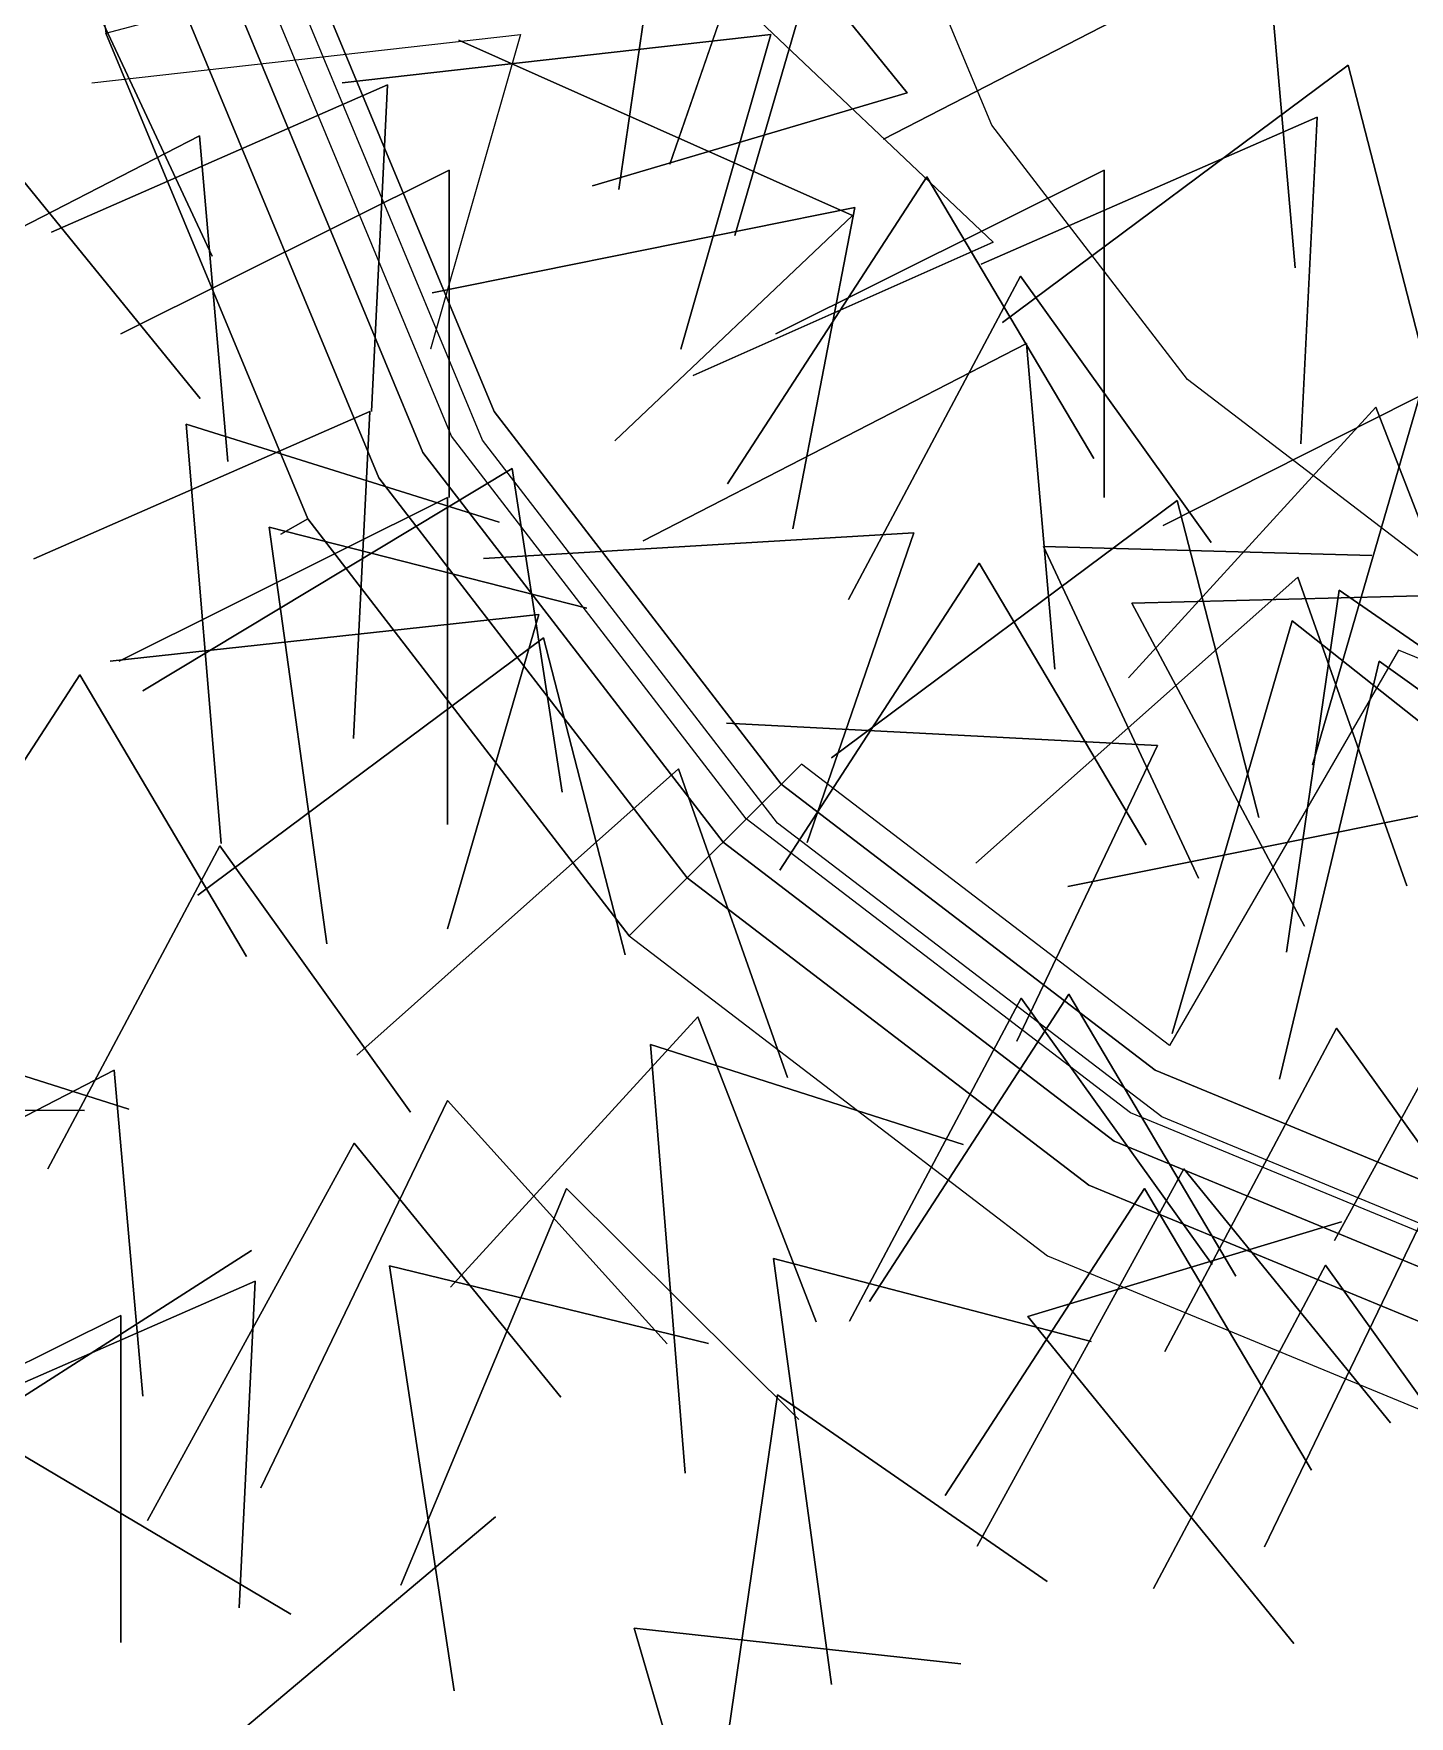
# Model space of a CAD drawing. Extents: x -188 to -80, y -94 to -51.
# Drawn here: x -184.733 to -181.369, y -77.473 to -73.359 of the extents above; entities that cross this region are included whole.
import ezdxf

# ---------------------------------------------------------------- set-up
doc = ezdxf.new("R2010")
doc.units = 0
doc.header["$LTSCALE"] = 96
doc.header["$MEASUREMENT"] = 0
for name, color, linetype, lineweight in [('A-FURN-MAIN-0', 96, 'Continuous', 5), ('A-FURN-MAIN-1', 94, 'Continuous', 5), ('A-FURN-MAIN-\xa0\xa0\xa0\xa0\xa0\xa0-0', 141, 'Continuous', 5)]:
    doc.layers.add(name, color=color, linetype=linetype, lineweight=lineweight)

msp = doc.modelspace()

# ---------------------------------------------------------------- linework, layer by layer
at = {"layer": 'A-FURN-MAIN-0', "invisible_edges": 8}
for points in [[(-180.6999, -72.9187, 13.85), (-181.5025, -72.8963, 13.85), (-181.1237, -73.7072, 13.05)], [(-181.1237, -73.7072, 13.05), (-181.5025, -72.8963, 13.85), (-180.6999, -72.9187, 13.85)], [(-180.6999, -72.9187, 13.85), (-181.5025, -72.8963, 13.85), (-181.1237, -73.7072, 13.05)], [(-181.1237, -73.7072, 13.05), (-181.5025, -72.8963, 13.85), (-180.6999, -72.9187, 13.85)], [(-183.1773, -73.6781, 6.8), (-182.9163, -72.9215, 6.8), (-183.9692, -72.9838, 6.2208)], [(-183.9692, -72.9838, 6.2208), (-182.9163, -72.9215, 6.8), (-183.1773, -73.6781, 6.8)], [(-183.1773, -73.6781, 6.8), (-182.9163, -72.9215, 6.8), (-183.9692, -72.9838, 6.2208)], [(-183.9692, -72.9838, 6.2208), (-182.9163, -72.9215, 6.8), (-183.1773, -73.6781, 6.8)], [(-183.8729, -73.1146, 7.3206), (-184.6755, -73.0922, 7.3206), (-184.2967, -73.9031, 6.5206)], [(-184.2967, -73.9031, 6.5206), (-184.6755, -73.0922, 7.3206), (-183.8729, -73.1146, 7.3206)], [(-183.8729, -73.1146, 7.3206), (-184.6755, -73.0922, 7.3206), (-184.2967, -73.9031, 6.5206)], [(-184.2967, -73.9031, 6.5206), (-184.6755, -73.0922, 7.3206), (-183.8729, -73.1146, 7.3206)], [(-181.6485, -73.9312, 13.7792), (-181.7179, -73.1342, 13.7792), (-182.6549, -73.6168, 13.2)], [(-182.6549, -73.6168, 13.2), (-181.7179, -73.1342, 13.7792), (-181.6485, -73.9312, 13.7792)], [(-181.6485, -73.9312, 13.7792), (-181.7179, -73.1342, 13.7792), (-182.6549, -73.6168, 13.2)], [(-182.6549, -73.6168, 13.2), (-181.7179, -73.1342, 13.7792), (-181.6485, -73.9312, 13.7792)], [(-184.5903, -73.4793, 12.1923), (-183.5423, -73.3607, 12.7715), (-183.7621, -74.1301, 12.7715)], [(-184.5903, -73.4793, 12.1923), (-183.5423, -73.3607, 12.7715), (-183.7621, -74.1301, 12.7715)], [(-183.1505, -74.1301, 11.7853), (-182.9307, -73.3607, 11.7853), (-183.9788, -73.4793, 11.2061)], [(-183.9788, -73.4793, 11.2061), (-182.9307, -73.3607, 11.7853), (-183.1505, -74.1301, 11.7853)], [(-183.1505, -74.1301, 11.7853), (-182.9307, -73.3607, 11.7853), (-183.9788, -73.4793, 11.2061)], [(-183.9788, -73.4793, 11.2061), (-182.9307, -73.3607, 11.7853), (-183.1505, -74.1301, 11.7853)], [(-181.3194, -74.2108, 13.7792), (-181.5189, -73.4359, 13.7792), (-182.364, -74.0648, 13.2)], [(-182.364, -74.0648, 13.2), (-181.5189, -73.4359, 13.7792), (-181.3194, -74.2108, 13.7792)], [(-181.3194, -74.2108, 13.7792), (-181.5189, -73.4359, 13.7792), (-182.364, -74.0648, 13.2)], [(-182.364, -74.0648, 13.2), (-181.5189, -73.4359, 13.7792), (-181.3194, -74.2108, 13.7792)], [(-183.9071, -74.2832, 9.2), (-183.8676, -73.4842, 9.2), (-184.6893, -73.8443, 8.4)], [(-184.6893, -73.8443, 8.4), (-183.8676, -73.4842, 9.2), (-183.9071, -74.2832, 9.2)], [(-183.9071, -74.2832, 9.2), (-183.8676, -73.4842, 9.2), (-184.6893, -73.8443, 8.4)], [(-184.6893, -73.8443, 8.4), (-183.8676, -73.4842, 9.2), (-183.9071, -74.2832, 9.2)], [(-181.6341, -74.3618, 14.8559), (-181.5945, -73.5628, 14.8559), (-182.4163, -73.9229, 14.0559)], [(-182.4163, -73.9229, 14.0559), (-181.5945, -73.5628, 14.8559), (-181.6341, -74.3618, 14.8559)], [(-181.6341, -74.3618, 14.8559), (-181.5945, -73.5628, 14.8559), (-182.4163, -73.9229, 14.0559)], [(-182.4163, -73.9229, 14.0559), (-181.5945, -73.5628, 14.8559), (-181.6341, -74.3618, 14.8559)], [(-184.2577, -74.4054, 6.4416), (-184.3271, -73.6084, 6.4416), (-185.2642, -74.091, 5.8625)], [(-185.2642, -74.091, 5.8625), (-184.3271, -73.6084, 6.4416), (-184.2577, -74.4054, 6.4416)], [(-184.2577, -74.4054, 6.4416), (-184.3271, -73.6084, 6.4416), (-185.2642, -74.091, 5.8625)], [(-185.2642, -74.091, 5.8625), (-184.3271, -73.6084, 6.4416), (-184.2577, -74.4054, 6.4416)], [(-182.1408, -74.398, 9.6), (-182.5488, -73.709, 9.6), (-183.0363, -74.46, 8.8)], [(-183.0363, -74.46, 8.8), (-182.5488, -73.709, 9.6), (-182.1408, -74.398, 9.6)], [(-182.1408, -74.398, 9.6), (-182.5488, -73.709, 9.6), (-183.0363, -74.46, 8.8)], [(-183.0363, -74.46, 8.8), (-182.5488, -73.709, 9.6), (-182.1408, -74.398, 9.6)], [(-182.2359, -74.9132, 6.8), (-182.3053, -74.1162, 6.8), (-183.2424, -74.5987, 6.2208)], [(-183.2424, -74.5987, 6.2208), (-182.3053, -74.1162, 6.8), (-182.2359, -74.9132, 6.8)], [(-182.2359, -74.9132, 6.8), (-182.3053, -74.1162, 6.8), (-183.2424, -74.5987, 6.2208)], [(-183.2424, -74.5987, 6.2208), (-182.3053, -74.1162, 6.8), (-182.2359, -74.9132, 6.8)], [(-180.6844, -74.6353, 12.9383), (-181.3125, -74.137, 12.9383), (-181.606, -75.1465, 12.3591)], [(-181.606, -75.1465, 12.3591), (-181.3125, -74.137, 12.9383), (-180.6844, -74.6353, 12.9383)], [(-180.6844, -74.6353, 12.9383), (-181.3125, -74.137, 12.9383), (-181.606, -75.1465, 12.3591)], [(-181.606, -75.1465, 12.3591), (-181.3125, -74.137, 12.9383), (-180.6844, -74.6353, 12.9383)], [(-183.9505, -75.0821, 10.8), (-183.911, -74.283, 10.8), (-184.7327, -74.6431, 10)], [(-184.7327, -74.6431, 10), (-183.911, -74.283, 10.8), (-183.9505, -75.0821, 10.8)], [(-183.9505, -75.0821, 10.8), (-183.911, -74.283, 10.8), (-184.7327, -74.6431, 10)], [(-184.7327, -74.6431, 10), (-183.911, -74.283, 10.8), (-183.9505, -75.0821, 10.8)], [(-181.1621, -75.0187, 14.4647), (-181.4513, -74.2724, 14.4647), (-182.0557, -74.9337, 13.6647)], [(-182.0557, -74.9337, 13.6647), (-181.4513, -74.2724, 14.4647), (-181.1621, -75.0187, 14.4647)], [(-181.1621, -75.0187, 14.4647), (-181.4513, -74.2724, 14.4647), (-182.0557, -74.9337, 13.6647)], [(-182.0557, -74.9337, 13.6647), (-181.4513, -74.2724, 14.4647), (-181.1621, -75.0187, 14.4647)], [(-183.595, -74.5531, 9.5584), (-184.3598, -74.3139, 9.5584), (-184.2743, -75.3392, 9.2)], [(-184.2743, -75.3392, 9.2), (-184.3598, -74.3139, 9.5584), (-183.595, -74.5531, 9.5584)], [(-183.595, -74.5531, 9.5584), (-184.3598, -74.3139, 9.5584), (-184.2743, -75.3392, 9.2)], [(-184.2743, -75.3392, 9.2), (-184.3598, -74.3139, 9.5584), (-183.595, -74.5531, 9.5584)], [(-181.7375, -75.2753, 6.8), (-181.937, -74.5004, 6.8), (-182.7821, -75.1294, 6.2208)], [(-182.7821, -75.1294, 6.2208), (-181.937, -74.5004, 6.8), (-181.7375, -75.2753, 6.8)], [(-181.7375, -75.2753, 6.8), (-181.937, -74.5004, 6.8), (-182.7821, -75.1294, 6.2208)], [(-182.7821, -75.1294, 6.2208), (-181.937, -74.5004, 6.8), (-181.7375, -75.2753, 6.8)], [(-182.8414, -75.3363, 12.3645), (-182.5804, -74.5798, 12.3645), (-183.6333, -74.642, 11.7853)], [(-183.6333, -74.642, 11.7853), (-182.5804, -74.5798, 12.3645), (-182.8414, -75.3363, 12.3645)], [(-182.8414, -75.3363, 12.3645), (-182.5804, -74.5798, 12.3645), (-183.6333, -74.642, 11.7853)], [(-183.6333, -74.642, 11.7853), (-182.5804, -74.5798, 12.3645), (-182.8414, -75.3363, 12.3645)], [(-181.4608, -74.6353, 9.2), (-182.2634, -74.6129, 9.2), (-181.8846, -75.4238, 8.4)], [(-181.8846, -75.4238, 8.4), (-182.2634, -74.6129, 9.2), (-181.4608, -74.6353, 9.2)], [(-181.4608, -74.6353, 9.2), (-182.2634, -74.6129, 9.2), (-181.8846, -75.4238, 8.4)], [(-181.8846, -75.4238, 8.4), (-182.2634, -74.6129, 9.2), (-181.4608, -74.6353, 9.2)], [(-182.013, -75.3424, 8.753), (-182.421, -74.6534, 8.753), (-182.9086, -75.4044, 7.953)], [(-182.9086, -75.4044, 7.953), (-182.421, -74.6534, 8.753), (-182.013, -75.3424, 8.753)], [(-182.013, -75.3424, 8.753), (-182.421, -74.6534, 8.753), (-182.9086, -75.4044, 7.953)], [(-182.9086, -75.4044, 7.953), (-182.421, -74.6534, 8.753), (-182.013, -75.3424, 8.753)], [(-181.0276, -75.2927, 11.2), (-181.6557, -74.7943, 11.2), (-181.9492, -75.8038, 10.6208)], [(-181.9492, -75.8038, 10.6208), (-181.6557, -74.7943, 11.2), (-181.0276, -75.2927, 11.2)], [(-181.0276, -75.2927, 11.2), (-181.6557, -74.7943, 11.2), (-181.9492, -75.8038, 10.6208)], [(-181.9492, -75.8038, 10.6208), (-181.6557, -74.7943, 11.2), (-181.0276, -75.2927, 11.2)], [(-183.2867, -75.6115, 7.2), (-183.4863, -74.8366, 7.2), (-184.3313, -75.4655, 6.6208)], [(-184.3313, -75.4655, 6.6208), (-183.4863, -74.8366, 7.2), (-183.2867, -75.6115, 7.2)], [(-183.2867, -75.6115, 7.2), (-183.4863, -74.8366, 7.2), (-184.3313, -75.4655, 6.6208)], [(-184.3313, -75.4655, 6.6208), (-183.4863, -74.8366, 7.2), (-183.2867, -75.6115, 7.2)], [(-184.2121, -75.6156, 6.8), (-184.6201, -74.9265, 6.8), (-185.1076, -75.6776, 6)], [(-185.1076, -75.6776, 6), (-184.6201, -74.9265, 6.8), (-184.2121, -75.6156, 6.8)], [(-184.2121, -75.6156, 6.8), (-184.6201, -74.9265, 6.8), (-185.1076, -75.6776, 6)], [(-185.1076, -75.6776, 6), (-184.6201, -74.9265, 6.8), (-184.2121, -75.6156, 6.8)], [(-182.3286, -75.8224, 11.6409), (-181.9853, -75.0992, 11.6409), (-183.0387, -75.0452, 11.0617)], [(-183.0387, -75.0452, 11.0617), (-181.9853, -75.0992, 11.6409), (-182.3286, -75.8224, 11.6409)], [(-182.3286, -75.8224, 11.6409), (-181.9853, -75.0992, 11.6409), (-183.0387, -75.0452, 11.0617)], [(-183.0387, -75.0452, 11.0617), (-181.9853, -75.0992, 11.6409), (-182.3286, -75.8224, 11.6409)], [(-181.7936, -76.3969, 11.5059), (-182.2016, -75.7078, 11.5059), (-182.6891, -76.4588, 10.7059)], [(-182.6891, -76.4588, 10.7059), (-182.2016, -75.7078, 11.5059), (-181.7936, -76.3969, 11.5059)], [(-181.7936, -76.3969, 11.5059), (-182.2016, -75.7078, 11.5059), (-182.6891, -76.4588, 10.7059)], [(-182.6891, -76.4588, 10.7059), (-182.2016, -75.7078, 11.5059), (-181.7936, -76.3969, 11.5059)], [(-184.5001, -75.989, 9.3792), (-185.2648, -75.745, 9.3792), (-185.1799, -76.7926, 8.8)], [(-185.1799, -76.7926, 8.8), (-185.2648, -75.745, 9.3792), (-184.5001, -75.989, 9.3792)], [(-184.5001, -75.989, 9.3792), (-185.2648, -75.745, 9.3792), (-185.1799, -76.7926, 8.8)], [(-185.1799, -76.7926, 8.8), (-185.2648, -75.745, 9.3792), (-184.5001, -75.989, 9.3792)], [(-182.8196, -76.509, 10.2971), (-183.1088, -75.7627, 10.2971), (-183.7132, -76.424, 9.4971)], [(-183.7132, -76.424, 9.4971), (-183.1088, -75.7627, 10.2971), (-182.8196, -76.509, 10.2971)], [(-182.8196, -76.509, 10.2971), (-183.1088, -75.7627, 10.2971), (-183.7132, -76.424, 9.4971)], [(-183.7132, -76.424, 9.4971), (-183.1088, -75.7627, 10.2971), (-182.8196, -76.509, 10.2971)], [(-182.4599, -76.0748, 7.8351), (-183.2246, -75.8308, 7.8351), (-183.1397, -76.8784, 7.2559)], [(-183.1397, -76.8784, 7.2559), (-183.2246, -75.8308, 7.8351), (-182.4599, -76.0748, 7.8351)], [(-182.4599, -76.0748, 7.8351), (-183.2246, -75.8308, 7.8351), (-183.1397, -76.8784, 7.2559)], [(-183.1397, -76.8784, 7.2559), (-183.2246, -75.8308, 7.8351), (-182.4599, -76.0748, 7.8351)], [(-184.4661, -76.6906, 4.9883), (-184.5356, -75.8936, 4.9883), (-185.4726, -76.3761, 4.4092)], [(-185.4726, -76.3761, 4.4092), (-184.5356, -75.8936, 4.9883), (-184.4661, -76.6906, 4.9883)], [(-184.4661, -76.6906, 4.9883), (-184.5356, -75.8936, 4.9883), (-185.4726, -76.3761, 4.4092)], [(-185.4726, -76.3761, 4.4092), (-184.5356, -75.8936, 4.9883), (-184.4661, -76.6906, 4.9883)], [(-183.184, -76.5622, 10.9792), (-183.7209, -75.9674, 10.9792), (-184.1777, -76.9147, 10.4)], [(-184.1777, -76.9147, 10.4), (-183.7209, -75.9674, 10.9792), (-183.184, -76.5622, 10.9792)], [(-183.184, -76.5622, 10.9792), (-183.7209, -75.9674, 10.9792), (-184.1777, -76.9147, 10.4)], [(-184.1777, -76.9147, 10.4), (-183.7209, -75.9674, 10.9792), (-183.184, -76.5622, 10.9792)], [(-180.7299, -76.7065, 11.7294), (-181.2668, -76.1117, 11.7294), (-181.7236, -77.059, 11.1503)], [(-181.7236, -77.059, 11.1503), (-181.2668, -76.1117, 11.7294), (-180.7299, -76.7065, 11.7294)], [(-180.7299, -76.7065, 11.7294), (-181.2668, -76.1117, 11.7294), (-181.7236, -77.059, 11.1503)], [(-181.7236, -77.059, 11.1503), (-181.2668, -76.1117, 11.7294), (-180.7299, -76.7065, 11.7294)], [(-181.6084, -76.8716, 10.8), (-182.0164, -76.1826, 10.8), (-182.5039, -76.9336, 10)], [(-182.5039, -76.9336, 10), (-182.0164, -76.1826, 10.8), (-181.6084, -76.8716, 10.8)], [(-181.6084, -76.8716, 10.8), (-182.0164, -76.1826, 10.8), (-182.5039, -76.9336, 10)], [(-182.5039, -76.9336, 10), (-182.0164, -76.1826, 10.8), (-181.6084, -76.8716, 10.8)], [(-181.535, -76.2641, 9.5584), (-182.3022, -76.4959, 9.5584), (-181.6516, -77.2949, 9.2)], [(-181.6516, -77.2949, 9.2), (-182.3022, -76.4959, 9.5584), (-181.535, -76.2641, 9.5584)], [(-181.535, -76.2641, 9.5584), (-182.3022, -76.4959, 9.5584), (-181.6516, -77.2949, 9.2)], [(-181.6516, -77.2949, 9.2), (-182.3022, -76.4959, 9.5584), (-181.535, -76.2641, 9.5584)], [(-184.1998, -76.3339, 7.6), (-184.8754, -76.7661, 7.6), (-184.1039, -77.2232, 6.8)], [(-184.1039, -77.2232, 6.8), (-184.8754, -76.7661, 7.6), (-184.1998, -76.3339, 7.6)], [(-184.1998, -76.3339, 7.6), (-184.8754, -76.7661, 7.6), (-184.1039, -77.2232, 6.8)], [(-184.1039, -77.2232, 6.8), (-184.8754, -76.7661, 7.6), (-184.1998, -76.3339, 7.6)], [(-183.083, -76.5616, 6.5792), (-183.8629, -76.3716, 6.5792), (-183.7045, -77.4107, 6)], [(-183.7045, -77.4107, 6), (-183.8629, -76.3716, 6.5792), (-183.083, -76.5616, 6.5792)], [(-183.083, -76.5616, 6.5792), (-183.8629, -76.3716, 6.5792), (-183.7045, -77.4107, 6)], [(-183.7045, -77.4107, 6), (-183.8629, -76.3716, 6.5792), (-183.083, -76.5616, 6.5792)], [(-184.2306, -77.208, 6), (-184.191, -76.409, 6), (-185.0127, -76.7691, 5.2)], [(-185.0127, -76.7691, 5.2), (-184.191, -76.409, 6), (-184.2306, -77.208, 6)], [(-184.2306, -77.208, 6), (-184.191, -76.409, 6), (-185.0127, -76.7691, 5.2)], [(-185.0127, -76.7691, 5.2), (-184.191, -76.409, 6), (-184.2306, -77.208, 6)], [(-183.6033, -76.9852, 8.4941), (-184.2164, -77.5017, 8.4941), (-183.3914, -77.8543, 7.6941)], [(-183.3914, -77.8543, 7.6941), (-184.2164, -77.5017, 8.4941), (-183.6033, -76.9852, 8.4941)], [(-183.6033, -76.9852, 8.4941), (-184.2164, -77.5017, 8.4941), (-183.3914, -77.8543, 7.6941)], [(-183.3914, -77.8543, 7.6941), (-184.2164, -77.5017, 8.4941), (-183.6033, -76.9852, 8.4941)], [(-182.4662, -77.3446, 7.138), (-183.2644, -77.258, 7.138), (-182.9709, -78.2675, 6.5588)], [(-182.9709, -78.2675, 6.5588), (-183.2644, -77.258, 7.138), (-182.4662, -77.3446, 7.138)], [(-182.4662, -77.3446, 7.138), (-183.2644, -77.258, 7.138), (-182.9709, -78.2675, 6.5588)], [(-182.9709, -78.2675, 6.5588), (-183.2644, -77.258, 7.138), (-182.4662, -77.3446, 7.138)]]:
    msp.add_3dface(points, dxfattribs=at)
at = {"layer": 'A-FURN-MAIN-1'}
for points, invisible_edges in [([(-179.7063, -67.573, 5.6), (-182.9141, -75.2891, 5.6), (-183.635, -74.353, 5.6), (-184.0882, -73.2629, 5.6)], 9), ([(-179.7063, -67.573, 5.6), (-182.9141, -75.2891, 5.6), (-183.635, -74.353, 5.6), (-184.0882, -73.2629, 5.6)], 9), ([(-179.7063, -67.573, 5.6), (-180.8804, -76.459, 5.6), (-181.9746, -76.0074, 5.6), (-182.9141, -75.2891, 5.6)], 9), ([(-179.7063, -67.573, 5.6), (-180.8804, -76.459, 5.6), (-181.9746, -76.0074, 5.6), (-182.9141, -75.2891, 5.6)], 9), ([(-183.2597, -72.6858, 7.6), (-182.5971, -73.5036, 8.1792), (-183.3668, -73.7314, 8.1792)], 8), ([(-183.3668, -73.7314, 8.1792), (-182.5971, -73.5036, 8.1792), (-183.2597, -72.6858, 7.6)], 8), ([(-183.2597, -72.6858, 7.6), (-182.5971, -73.5036, 8.1792), (-183.3668, -73.7314, 8.1792)], 8), ([(-183.3668, -73.7314, 8.1792), (-182.5971, -73.5036, 8.1792), (-183.2597, -72.6858, 7.6)], 8), ([(-183.3017, -73.7403, 8.4), (-183.1728, -72.8552, 9.2), (-182.5137, -73.312, 9.2)], 8), ([(-182.5137, -73.312, 9.2), (-183.1728, -72.8552, 9.2), (-183.3017, -73.7403, 8.4)], 8), ([(-183.3017, -73.7403, 8.4), (-183.1728, -72.8552, 9.2), (-182.5137, -73.312, 9.2)], 8), ([(-182.5137, -73.312, 9.2), (-183.1728, -72.8552, 9.2), (-183.3017, -73.7403, 8.4)], 8), ([(-183.8433, -73.1982, 6.2208), (-182.7947, -73.0843, 6.8), (-183.0181, -73.8528, 6.8)], 8), ([(-183.0181, -73.8528, 6.8), (-182.7947, -73.0843, 6.8), (-183.8433, -73.1982, 6.2208)], 8), ([(-183.8433, -73.1982, 6.2208), (-182.7947, -73.0843, 6.8), (-183.0181, -73.8528, 6.8)], 8), ([(-183.0181, -73.8528, 6.8), (-182.7947, -73.0843, 6.8), (-183.8433, -73.1982, 6.2208)], 8), ([(-183.1512, -73.1441, 7.6), (-182.3869, -73.8684, 8.1792), (-183.12, -74.1946, 8.1792)], 8), ([(-183.12, -74.1946, 8.1792), (-182.3869, -73.8684, 8.1792), (-183.1512, -73.1441, 7.6)], 8), ([(-183.1512, -73.1441, 7.6), (-182.3869, -73.8684, 8.1792), (-183.12, -74.1946, 8.1792)], 8), ([(-183.12, -74.1946, 8.1792), (-182.3869, -73.8684, 8.1792), (-183.1512, -73.1441, 7.6)], 8), ([(-183.6935, -73.375, 10), (-182.7303, -73.8035, 10.5792), (-183.3121, -74.3549, 10.5792)], 8), ([(-183.3121, -74.3549, 10.5792), (-182.7303, -73.8035, 10.5792), (-183.6935, -73.375, 10)], 8), ([(-183.6935, -73.375, 10), (-182.7303, -73.8035, 10.5792), (-183.3121, -74.3549, 10.5792)], 8), ([(-183.3121, -74.3549, 10.5792), (-182.7303, -73.8035, 10.5792), (-183.6935, -73.375, 10)], 8), ([(-185.3359, -74.5525, 7.2), (-184.8309, -73.6298, 7.7792), (-184.3254, -74.2513, 7.7792)], 8), ([(-184.3254, -74.2513, 7.7792), (-184.8309, -73.6298, 7.7792), (-185.3359, -74.5525, 7.2)], 8), ([(-185.3359, -74.5525, 7.2), (-184.8309, -73.6298, 7.7792), (-184.3254, -74.2513, 7.7792)], 8), ([(-184.3254, -74.2513, 7.7792), (-184.8309, -73.6298, 7.7792), (-185.3359, -74.5525, 7.2)], 8), ([(-184.5199, -74.093, 8.4), (-183.717, -73.693, 9.2), (-183.717, -74.493, 9.2)], 8), ([(-183.717, -74.493, 9.2), (-183.717, -73.693, 9.2), (-184.5199, -74.093, 8.4)], 8), ([(-184.5199, -74.093, 8.4), (-183.717, -73.693, 9.2), (-183.717, -74.493, 9.2)], 8), ([(-183.717, -74.493, 9.2), (-183.717, -73.693, 9.2), (-184.5199, -74.093, 8.4)], 8), ([(-182.918, -74.093, 14), (-182.1151, -73.693, 14.8), (-182.1151, -74.493, 14.8)], 8), ([(-182.1151, -74.493, 14.8), (-182.1151, -73.693, 14.8), (-182.918, -74.093, 14)], 8), ([(-182.918, -74.093, 14), (-182.1151, -73.693, 14.8), (-182.1151, -74.493, 14.8)], 8), ([(-182.1151, -74.493, 14.8), (-182.1151, -73.693, 14.8), (-182.918, -74.093, 14)], 8), ([(-183.7585, -73.9928, 11.3179), (-182.7247, -73.7839, 11.8971), (-182.8767, -74.5695, 11.8971)], 8), ([(-182.8767, -74.5695, 11.8971), (-182.7247, -73.7839, 11.8971), (-183.7585, -73.9928, 11.3179)], 8), ([(-183.7585, -73.9928, 11.3179), (-182.7247, -73.7839, 11.8971), (-182.8767, -74.5695, 11.8971)], 8), ([(-182.8767, -74.5695, 11.8971), (-182.7247, -73.7839, 11.8971), (-183.7585, -73.9928, 11.3179)], 8), ([(-182.7405, -74.7426, 8.8), (-182.3203, -73.9522, 9.6), (-181.8538, -74.6034, 9.6)], 8), ([(-181.8538, -74.6034, 9.6), (-182.3203, -73.9522, 9.6), (-182.7405, -74.7426, 8.8)], 8), ([(-182.7405, -74.7426, 8.8), (-182.3203, -73.9522, 9.6), (-181.8538, -74.6034, 9.6)], 8), ([(-181.8538, -74.6034, 9.6), (-182.3203, -73.9522, 9.6), (-182.7405, -74.7426, 8.8)], 8), ([(-181.9708, -74.5616, 11.3533), (-181.03, -74.0864, 11.9324), (-180.9669, -74.8839, 11.9324)], 8), ([(-180.9669, -74.8839, 11.9324), (-181.03, -74.0864, 11.9324), (-181.9708, -74.5616, 11.3533)], 8), ([(-181.9708, -74.5616, 11.3533), (-181.03, -74.0864, 11.9324), (-180.9669, -74.8839, 11.9324)], 8), ([(-180.9669, -74.8839, 11.9324), (-181.03, -74.0864, 11.9324), (-181.9708, -74.5616, 11.3533)], 8), ([(-184.4657, -74.9656, 11.9326), (-183.5627, -74.4225, 12.5118), (-183.4406, -75.2132, 12.5118)], 8), ([(-183.4406, -75.2132, 12.5118), (-183.5627, -74.4225, 12.5118), (-184.4657, -74.9656, 11.9326)], 8), ([(-184.4657, -74.9656, 11.9326), (-183.5627, -74.4225, 12.5118), (-183.4406, -75.2132, 12.5118)], 8), ([(-183.4406, -75.2132, 12.5118), (-183.5627, -74.4225, 12.5118), (-184.4657, -74.9656, 11.9326)], 8), ([(-184.5238, -74.893, 10), (-183.7209, -74.493, 10.8), (-183.7209, -75.293, 10.8)], 8), ([(-183.7209, -75.293, 10.8), (-183.7209, -74.493, 10.8), (-184.5238, -74.893, 10)], 8), ([(-184.5238, -74.893, 10), (-183.7209, -74.493, 10.8), (-183.7209, -75.293, 10.8)], 8), ([(-183.7209, -75.293, 10.8), (-183.7209, -74.493, 10.8), (-184.5238, -74.893, 10)], 8), ([(-184.0163, -75.5846, 9.2), (-184.1568, -74.5653, 9.5584), (-183.3802, -74.7633, 9.5584)], 8), ([(-183.3802, -74.7633, 9.5584), (-184.1568, -74.5653, 9.5584), (-184.0163, -75.5846, 9.2)], 8), ([(-184.0163, -75.5846, 9.2), (-184.1568, -74.5653, 9.5584), (-183.3802, -74.7633, 9.5584)], 8), ([(-183.3802, -74.7633, 9.5584), (-184.1568, -74.5653, 9.5584), (-184.0163, -75.5846, 9.2)], 8), ([(-182.4289, -75.3874, 6.2208), (-181.6418, -74.6877, 6.8), (-181.3755, -75.4424, 6.8)], 8), ([(-181.3755, -75.4424, 6.8), (-181.6418, -74.6877, 6.8), (-182.4289, -75.3874, 6.2208)], 8), ([(-182.4289, -75.3874, 6.2208), (-181.6418, -74.6877, 6.8), (-181.3755, -75.4424, 6.8)], 8), ([(-181.3755, -75.4424, 6.8), (-181.6418, -74.6877, 6.8), (-182.4289, -75.3874, 6.2208)], 8), ([(-181.6254, -75.5413, 8.4), (-182.0473, -74.7518, 9.2), (-181.2447, -74.7313, 9.2)], 8), ([(-181.2447, -74.7313, 9.2), (-182.0473, -74.7518, 9.2), (-181.6254, -75.5413, 8.4)], 8), ([(-181.6254, -75.5413, 8.4), (-182.0473, -74.7518, 9.2), (-181.2447, -74.7313, 9.2)], 8), ([(-181.2447, -74.7313, 9.2), (-182.0473, -74.7518, 9.2), (-181.6254, -75.5413, 8.4)], 8), ([(-181.6694, -75.605, 8.8), (-181.5404, -74.7199, 9.6), (-180.8813, -75.1767, 9.6)], 8), ([(-180.8813, -75.1767, 9.6), (-181.5404, -74.7199, 9.6), (-181.6694, -75.605, 8.8)], 8), ([(-181.6694, -75.605, 8.8), (-181.5404, -74.7199, 9.6), (-180.8813, -75.1767, 9.6)], 8), ([(-180.8813, -75.1767, 9.6), (-181.5404, -74.7199, 9.6), (-181.6694, -75.605, 8.8)], 8), ([(-184.5461, -74.893, 12.4), (-183.4975, -74.7791, 12.9792), (-183.7209, -75.5476, 12.9792)], 8), ([(-183.7209, -75.5476, 12.9792), (-183.4975, -74.7791, 12.9792), (-184.5461, -74.893, 12.4)], 8), ([(-184.5461, -74.893, 12.4), (-183.4975, -74.7791, 12.9792), (-183.7209, -75.5476, 12.9792)], 8), ([(-183.7209, -75.5476, 12.9792), (-183.4975, -74.7791, 12.9792), (-184.5461, -74.893, 12.4)], 8), ([(-181.6863, -75.9157, 10.6208), (-181.4431, -74.893, 11.2), (-180.7911, -75.3599, 11.2)], 8), ([(-180.7911, -75.3599, 11.2), (-181.4431, -74.893, 11.2), (-181.6863, -75.9157, 10.6208)], 8), ([(-181.6863, -75.9157, 10.6208), (-181.4431, -74.893, 11.2), (-180.7911, -75.3599, 11.2)], 8), ([(-180.7911, -75.3599, 11.2), (-181.4431, -74.893, 11.2), (-181.6863, -75.9157, 10.6208)], 8), ([(-183.943, -75.8564, 6.6208), (-183.1559, -75.1567, 7.2), (-182.8896, -75.9114, 7.2)], 8), ([(-182.8896, -75.9114, 7.2), (-183.1559, -75.1567, 7.2), (-183.943, -75.8564, 6.6208)], 8), ([(-183.943, -75.8564, 6.6208), (-183.1559, -75.1567, 7.2), (-182.8896, -75.9114, 7.2)], 8), ([(-182.8896, -75.9114, 7.2), (-183.1559, -75.1567, 7.2), (-183.943, -75.8564, 6.6208)], 8), ([(-182.2039, -75.4446, 10), (-181.1701, -75.2358, 10.5792), (-181.322, -76.0213, 10.5792)], 8), ([(-181.322, -76.0213, 10.5792), (-181.1701, -75.2358, 10.5792), (-182.2039, -75.4446, 10)], 8), ([(-182.2039, -75.4446, 10), (-181.1701, -75.2358, 10.5792), (-181.322, -76.0213, 10.5792)], 8), ([(-181.322, -76.0213, 10.5792), (-181.1701, -75.2358, 10.5792), (-182.2039, -75.4446, 10)], 8), ([(-184.6978, -76.1348, 6), (-184.2776, -75.3444, 6.8), (-183.8111, -75.9956, 6.8)], 8), ([(-183.8111, -75.9956, 6.8), (-184.2776, -75.3444, 6.8), (-184.6978, -76.1348, 6)], 8), ([(-184.6978, -76.1348, 6), (-184.2776, -75.3444, 6.8), (-183.8111, -75.9956, 6.8)], 8), ([(-183.8111, -75.9956, 6.8), (-184.2776, -75.3444, 6.8), (-184.6978, -76.1348, 6)], 8), ([(-181.5519, -76.3095, 11.8971), (-181.0469, -75.3868, 12.4763), (-180.5414, -76.0083, 12.4763)], 8), ([(-180.5414, -76.0083, 12.4763), (-181.0469, -75.3868, 12.4763), (-181.5519, -76.3095, 11.8971)], 8), ([(-181.5519, -76.3095, 11.8971), (-181.0469, -75.3868, 12.4763), (-180.5414, -76.0083, 12.4763)], 8), ([(-180.5414, -76.0083, 12.4763), (-181.0469, -75.3868, 12.4763), (-181.5519, -76.3095, 11.8971)], 8), ([(-182.7383, -76.5074, 9.4617), (-182.318, -75.7171, 10.2617), (-181.8515, -76.3682, 10.2617)], 8), ([(-181.8515, -76.3682, 10.2617), (-182.318, -75.7171, 10.2617), (-182.7383, -76.5074, 9.4617)], 8), ([(-182.7383, -76.5074, 9.4617), (-182.318, -75.7171, 10.2617), (-181.8515, -76.3682, 10.2617)], 8), ([(-181.8515, -76.3682, 10.2617), (-182.318, -75.7171, 10.2617), (-182.7383, -76.5074, 9.4617)], 8), ([(-181.9671, -76.5811, 10.8736), (-181.5469, -75.7907, 11.6736), (-181.0804, -76.4418, 11.6736)], 8), ([(-181.0804, -76.4418, 11.6736), (-181.5469, -75.7907, 11.6736), (-181.9671, -76.5811, 10.8736)], 8), ([(-181.9671, -76.5811, 10.8736), (-181.5469, -75.7907, 11.6736), (-181.0804, -76.4418, 11.6736)], 8), ([(-181.0804, -76.4418, 11.6736), (-181.5469, -75.7907, 11.6736), (-181.9671, -76.5811, 10.8736)], 8), ([(-185.013, -76.9624, 10.0647), (-185.4114, -75.9892, 10.6439), (-184.6084, -75.9918, 10.6439)], 8), ([(-184.6084, -75.9918, 10.6439), (-185.4114, -75.9892, 10.6439), (-185.013, -76.9624, 10.0647)], 8), ([(-185.013, -76.9624, 10.0647), (-185.4114, -75.9892, 10.6439), (-184.6084, -75.9918, 10.6439)], 8), ([(-184.6084, -75.9918, 10.6439), (-185.4114, -75.9892, 10.6439), (-185.013, -76.9624, 10.0647)], 8), ([(-184.4544, -76.9944, 5.8625), (-183.9494, -76.0717, 6.4416), (-183.4438, -76.6932, 6.4416)], 8), ([(-183.4438, -76.6932, 6.4416), (-183.9494, -76.0717, 6.4416), (-184.4544, -76.9944, 5.8625)], 8), ([(-184.4544, -76.9944, 5.8625), (-183.9494, -76.0717, 6.4416), (-183.4438, -76.6932, 6.4416)], 8), ([(-183.4438, -76.6932, 6.4416), (-183.9494, -76.0717, 6.4416), (-184.4544, -76.9944, 5.8625)], 8), ([(-182.4259, -77.0569, 6.6208), (-181.9209, -76.1342, 7.2), (-181.4153, -76.7557, 7.2)], 8), ([(-181.4153, -76.7557, 7.2), (-181.9209, -76.1342, 7.2), (-182.4259, -77.0569, 6.6208)], 8), ([(-182.4259, -77.0569, 6.6208), (-181.9209, -76.1342, 7.2), (-181.4153, -76.7557, 7.2)], 8), ([(-181.4153, -76.7557, 7.2), (-181.9209, -76.1342, 7.2), (-182.4259, -77.0569, 6.6208)], 8), ([(-183.8349, -77.1526, 10.4), (-183.4298, -76.1823, 10.9792), (-182.8616, -76.7476, 10.9792)], 8), ([(-182.8616, -76.7476, 10.9792), (-183.4298, -76.1823, 10.9792), (-183.8349, -77.1526, 10.4)], 8), ([(-183.8349, -77.1526, 10.4), (-183.4298, -76.1823, 10.9792), (-182.8616, -76.7476, 10.9792)], 8), ([(-182.8616, -76.7476, 10.9792), (-183.4298, -76.1823, 10.9792), (-183.8349, -77.1526, 10.4)], 8), ([(-182.7823, -77.3957, 7.2), (-182.9235, -76.3542, 7.7792), (-182.1468, -76.5569, 7.7792)], 8), ([(-182.1468, -76.5569, 7.7792), (-182.9235, -76.3542, 7.7792), (-182.7823, -77.3957, 7.2)], 8), ([(-182.7823, -77.3957, 7.2), (-182.9235, -76.3542, 7.7792), (-182.1468, -76.5569, 7.7792)], 8), ([(-182.1468, -76.5569, 7.7792), (-182.9235, -76.3542, 7.7792), (-182.7823, -77.3957, 7.2)], 8), ([(-181.9945, -77.1608, 10), (-181.5742, -76.3704, 10.8), (-181.1077, -77.0215, 10.8)], 8), ([(-181.1077, -77.0215, 10.8), (-181.5742, -76.3704, 10.8), (-181.9945, -77.1608, 10)], 8), ([(-181.9945, -77.1608, 10), (-181.5742, -76.3704, 10.8), (-181.1077, -77.0215, 10.8)], 8), ([(-181.1077, -77.0215, 10.8), (-181.5742, -76.3704, 10.8), (-181.9945, -77.1608, 10)], 8), ([(-185.3229, -76.893, 5.2), (-184.5199, -76.493, 6), (-184.5199, -77.293, 6)], 8), ([(-184.5199, -77.293, 6), (-184.5199, -76.493, 6), (-185.3229, -76.893, 5.2)], 8), ([(-185.3229, -76.893, 5.2), (-184.5199, -76.493, 6), (-184.5199, -77.293, 6)], 8), ([(-184.5199, -77.293, 6), (-184.5199, -76.493, 6), (-185.3229, -76.893, 5.2)], 8), ([(-183.0428, -77.572, 6), (-182.9138, -76.6869, 6.8), (-182.2547, -77.1437, 6.8)], 8), ([(-182.2547, -77.1437, 6.8), (-182.9138, -76.6869, 6.8), (-183.0428, -77.572, 6)], 8), ([(-183.0428, -77.572, 6), (-182.9138, -76.6869, 6.8), (-182.2547, -77.1437, 6.8)], 8), ([(-182.2547, -77.1437, 6.8), (-182.9138, -76.6869, 6.8), (-183.0428, -77.572, 6)], 8)]:
    msp.add_3dface(points, dxfattribs=dict(at, invisible_edges=invisible_edges))
at = {"layer": 'A-FURN-MAIN-\xa0\xa0\xa0\xa0\xa0\xa0-0'}
for points, invisible_edges in [([(-179.7826, -76.603, 5.6), (-182.9904, -68.8869, 5.6), (-182.0508, -68.1686, 5.6), (-180.9567, -67.717, 5.6)], 9), ([(-179.7826, -76.603, 5.6), (-182.9904, -68.8869, 5.6), (-182.0508, -68.1686, 5.6), (-180.9567, -67.717, 5.6)], 9), ([(-179.7826, -76.603, 5.6), (-184.1645, -70.9131, 5.6), (-183.7113, -69.823, 5.6), (-182.9904, -68.8869, 5.6)], 9), ([(-179.7826, -76.603, 5.6), (-184.1645, -70.9131, 5.6), (-183.7113, -69.823, 5.6), (-182.9904, -68.8869, 5.6)], 9), ([(-179.7826, -76.603, 5.6), (-184.1645, -73.2529, 5.6), (-184.3191, -72.083, 5.6), (-184.1645, -70.9131, 5.6)], 9), ([(-179.7826, -76.603, 5.6), (-184.1645, -73.2529, 5.6), (-184.3191, -72.083, 5.6), (-184.1645, -70.9131, 5.6)], 9), ([(-184.6298, -73.3771, 4), (-184.5562, -73.3574, 3.1318), (-184.7246, -72.083, 3.1318), (-184.8008, -72.083, 4)], 15), ([(-184.5562, -73.3574, 4.8682), (-184.6298, -73.3771, 4), (-184.8008, -72.083, 4), (-184.7246, -72.083, 4.8682)], 7), ([(-184.6298, -73.3771, 4), (-184.5562, -73.3574, 3.1318), (-184.7246, -72.083, 3.1318), (-184.8008, -72.083, 4)], 15), ([(-184.5562, -73.3574, 4.8682), (-184.6298, -73.3771, 4), (-184.8008, -72.083, 4), (-184.7246, -72.083, 4.8682)], 7), ([(-182.5761, -73.69, 0.1698), (-182.3902, -73.583), (-182.691, -72.8595), (-182.8984, -72.9148, 0.1698)], 13), ([(-182.5761, -73.69, 0.1698), (-182.3902, -73.583), (-182.691, -72.8595), (-182.8984, -72.9148, 0.1698)], 13), ([(-183.1118, -73.9981, 0.7861), (-182.5761, -73.69, 0.1698), (-182.8984, -72.9148, 0.1698), (-183.4958, -73.0743, 0.7861)], 15), ([(-183.1118, -73.9981, 0.7861), (-182.5761, -73.69, 0.1698), (-182.8984, -72.9148, 0.1698), (-183.4958, -73.0743, 0.7861)], 15), ([(-183.5463, -74.2481, 1.5), (-183.1118, -73.9981, 0.7861), (-183.4958, -73.0743, 0.7861), (-183.9804, -73.2037, 1.5)], 15), ([(-183.5463, -74.2481, 1.5), (-183.1118, -73.9981, 0.7861), (-183.4958, -73.0743, 0.7861), (-183.9804, -73.2037, 1.5)], 15), ([(-183.8887, -74.445, 4.8682), (-183.607, -74.283, 6), (-184.0482, -73.2218, 6), (-184.3623, -73.3057, 4.8682)], 5), ([(-183.8887, -74.445, 4.8682), (-183.607, -74.283, 6), (-184.0482, -73.2218, 6), (-184.3623, -73.3057, 4.8682)], 5), ([(-183.8664, -74.4322, 2.2899), (-183.5463, -74.2481, 1.5), (-183.9804, -73.2037, 1.5), (-184.3375, -73.299, 2.2899)], 15), ([(-183.8664, -74.4322, 2.2899), (-183.5463, -74.2481, 1.5), (-183.9804, -73.2037, 1.5), (-184.3375, -73.299, 2.2899)], 15), ([(-183.607, -74.283, 6), (-183.7809, -74.383, 6), (-184.2421, -73.2736, 6), (-184.0482, -73.2218, 6)], 5), ([(-183.607, -74.283, 6), (-183.7809, -74.383, 6), (-184.2421, -73.2736, 6), (-184.0482, -73.2218, 6)], 5), ([(-183.7809, -74.383, 6), (-184.0625, -74.545, 4.8682), (-184.5562, -73.3574, 4.8682), (-184.2421, -73.2736, 6)], 1), ([(-183.7809, -74.383, 6), (-184.0625, -74.545, 4.8682), (-184.5562, -73.3574, 4.8682), (-184.2421, -73.2736, 6)], 1), ([(-179.7826, -76.603, 5.6), (-182.9904, -75.2791, 5.6), (-183.7113, -74.343, 5.6), (-184.1645, -73.2529, 5.6)], 9), ([(-179.7826, -76.603, 5.6), (-182.9904, -75.2791, 5.6), (-183.7113, -74.343, 5.6), (-184.1645, -73.2529, 5.6)], 9), ([(-184.0625, -74.545, 3.1318), (-183.8664, -74.4322, 2.2899), (-184.3375, -73.299, 2.2899), (-184.5562, -73.3574, 3.1318)], 15), ([(-184.0625, -74.545, 3.1318), (-183.8664, -74.4322, 2.2899), (-184.3375, -73.299, 2.2899), (-184.5562, -73.3574, 3.1318)], 15), ([(-184.0625, -74.545, 4.8682), (-183.8887, -74.445, 4.8682), (-184.3623, -73.3057, 4.8682), (-184.5562, -73.3574, 4.8682)], 5), ([(-184.0625, -74.545, 4.8682), (-183.8887, -74.445, 4.8682), (-184.3623, -73.3057, 4.8682), (-184.5562, -73.3574, 4.8682)], 5), ([(-184.1285, -74.583, 4), (-184.0625, -74.545, 3.1318), (-184.5562, -73.3574, 3.1318), (-184.6298, -73.3771, 4)], 15), ([(-184.0625, -74.545, 4.8682), (-184.1285, -74.583, 4), (-184.6298, -73.3771, 4), (-184.5562, -73.3574, 4.8682)], 7), ([(-184.1285, -74.583, 4), (-184.0625, -74.545, 3.1318), (-184.5562, -73.3574, 3.1318), (-184.6298, -73.3771, 4)], 15), ([(-184.0625, -74.545, 4.8682), (-184.1285, -74.583, 4), (-184.6298, -73.3771, 4), (-184.5562, -73.3574, 4.8682)], 7), ([(-182.0635, -74.3556, 0.1698), (-181.9117, -74.2043), (-182.3902, -73.583), (-182.5761, -73.69, 0.1698)], 13), ([(-182.0635, -74.3556, 0.1698), (-181.9117, -74.2043), (-182.3902, -73.583), (-182.5761, -73.69, 0.1698)], 13), ([(-182.5009, -74.7914, 0.7861), (-182.0635, -74.3556, 0.1698), (-182.5761, -73.69, 0.1698), (-183.1118, -73.9981, 0.7861)], 15), ([(-182.5009, -74.7914, 0.7861), (-182.0635, -74.3556, 0.1698), (-182.5761, -73.69, 0.1698), (-183.1118, -73.9981, 0.7861)], 15), ([(-182.8556, -75.1449, 1.5), (-182.5009, -74.7914, 0.7861), (-183.1118, -73.9981, 0.7861), (-183.5463, -74.2481, 1.5)], 15), ([(-182.8556, -75.1449, 1.5), (-182.5009, -74.7914, 0.7861), (-183.1118, -73.9981, 0.7861), (-183.5463, -74.2481, 1.5)], 15), ([(-181.3954, -74.8663, 0.1698), (-181.2881, -74.6811), (-181.9117, -74.2043), (-182.0635, -74.3556, 0.1698)], 13), ([(-181.3954, -74.8663, 0.1698), (-181.2881, -74.6811), (-181.9117, -74.2043), (-182.0635, -74.3556, 0.1698)], 13), ([(-183.117, -75.4053, 2.2899), (-182.8556, -75.1449, 1.5), (-183.5463, -74.2481, 1.5), (-183.8664, -74.4322, 2.2899)], 15), ([(-183.117, -75.4053, 2.2899), (-182.8556, -75.1449, 1.5), (-183.5463, -74.2481, 1.5), (-183.8664, -74.4322, 2.2899)], 15), ([(-183.1352, -75.4234, 4.8682), (-182.9052, -75.1943, 6), (-183.607, -74.283, 6), (-183.8887, -74.445, 4.8682)], 5), ([(-183.1352, -75.4234, 4.8682), (-182.9052, -75.1943, 6), (-183.607, -74.283, 6), (-183.8887, -74.445, 4.8682)], 5), ([(-182.9052, -75.1943, 6), (-183.0471, -75.3357, 6), (-183.7809, -74.383, 6), (-183.607, -74.283, 6)], 5), ([(-182.9052, -75.1943, 6), (-183.0471, -75.3357, 6), (-183.7809, -74.383, 6), (-183.607, -74.283, 6)], 5), ([(-183.0471, -75.3357, 6), (-183.2771, -75.5648, 4.8682), (-184.0625, -74.545, 4.8682), (-183.7809, -74.383, 6)], 7), ([(-183.0471, -75.3357, 6), (-183.2771, -75.5648, 4.8682), (-184.0625, -74.545, 4.8682), (-183.7809, -74.383, 6)], 7), ([(-181.7047, -75.4001, 0.7861), (-181.3954, -74.8663, 0.1698), (-182.0635, -74.3556, 0.1698), (-182.5009, -74.7914, 0.7861)], 15), ([(-181.7047, -75.4001, 0.7861), (-181.3954, -74.8663, 0.1698), (-182.0635, -74.3556, 0.1698), (-182.5009, -74.7914, 0.7861)], 15), ([(-183.2771, -75.5648, 3.1318), (-183.117, -75.4053, 2.2899), (-183.8664, -74.4322, 2.2899), (-184.0625, -74.545, 3.1318)], 15), ([(-183.2771, -75.5648, 3.1318), (-183.117, -75.4053, 2.2899), (-183.8664, -74.4322, 2.2899), (-184.0625, -74.545, 3.1318)], 15), ([(-183.2771, -75.5648, 4.8682), (-183.1352, -75.4234, 4.8682), (-183.8887, -74.445, 4.8682), (-184.0625, -74.545, 4.8682)], 5), ([(-183.2771, -75.5648, 4.8682), (-183.1352, -75.4234, 4.8682), (-183.8887, -74.445, 4.8682), (-184.0625, -74.545, 4.8682)], 5), ([(-183.331, -75.6185, 4), (-183.2771, -75.5648, 3.1318), (-184.0625, -74.545, 3.1318), (-184.1285, -74.583, 4)], 9), ([(-183.2771, -75.5648, 4.8682), (-183.331, -75.6185, 4), (-184.1285, -74.583, 4), (-184.0625, -74.545, 4.8682)], 11), ([(-183.331, -75.6185, 4), (-183.2771, -75.5648, 3.1318), (-184.0625, -74.545, 3.1318), (-184.1285, -74.583, 4)], 9), ([(-183.2771, -75.5648, 4.8682), (-183.331, -75.6185, 4), (-184.1285, -74.583, 4), (-184.0625, -74.545, 4.8682)], 11), ([(-180.6175, -75.1874, 0.1698), (-180.5619, -74.9808), (-181.2881, -74.6811), (-181.3954, -74.8663, 0.1698)], 13), ([(-180.6175, -75.1874, 0.1698), (-180.5619, -74.9808), (-181.2881, -74.6811), (-181.3954, -74.8663, 0.1698)], 13), ([(-181.9556, -75.833, 1.5), (-181.7047, -75.4001, 0.7861), (-182.5009, -74.7914, 0.7861), (-182.8556, -75.1449, 1.5)], 15), ([(-181.9556, -75.833, 1.5), (-181.7047, -75.4001, 0.7861), (-182.5009, -74.7914, 0.7861), (-182.8556, -75.1449, 1.5)], 15), ([(-180.7776, -75.7827, 0.7861), (-180.6175, -75.1874, 0.1698), (-181.3954, -74.8663, 0.1698), (-181.7047, -75.4001, 0.7861)], 9), ([(-180.7776, -75.7827, 0.7861), (-180.6175, -75.1874, 0.1698), (-181.3954, -74.8663, 0.1698), (-181.7047, -75.4001, 0.7861)], 9), ([(-182.1404, -76.152, 2.2899), (-181.9556, -75.833, 1.5), (-182.8556, -75.1449, 1.5), (-183.117, -75.4053, 2.2899)], 9), ([(-182.1404, -76.152, 2.2899), (-181.9556, -75.833, 1.5), (-182.8556, -75.1449, 1.5), (-183.117, -75.4053, 2.2899)], 9), ([(-182.1532, -76.1741, 4.8682), (-181.9906, -75.8935, 6), (-182.9052, -75.1943, 6), (-183.1352, -75.4234, 4.8682)], 5), ([(-182.1532, -76.1741, 4.8682), (-181.9906, -75.8935, 6), (-182.9052, -75.1943, 6), (-183.1352, -75.4234, 4.8682)], 5), ([(-181.9906, -75.8935, 6), (-182.091, -76.0667, 6), (-183.0471, -75.3357, 6), (-182.9052, -75.1943, 6)], 5), ([(-181.9906, -75.8935, 6), (-182.091, -76.0667, 6), (-183.0471, -75.3357, 6), (-182.9052, -75.1943, 6)], 5), ([(-179.7826, -76.603, 5.6), (-180.9567, -76.449, 5.6), (-182.0508, -75.9974, 5.6), (-182.9904, -75.2791, 5.6)], 8), ([(-179.7826, -76.603, 5.6), (-180.9567, -76.449, 5.6), (-182.0508, -75.9974, 5.6), (-182.9904, -75.2791, 5.6)], 8), ([(-182.091, -76.0667, 6), (-182.2536, -76.3473, 4.8682), (-183.2771, -75.5648, 4.8682), (-183.0471, -75.3357, 6)], 7), ([(-182.091, -76.0667, 6), (-182.2536, -76.3473, 4.8682), (-183.2771, -75.5648, 4.8682), (-183.0471, -75.3357, 6)], 7), ([(-182.2536, -76.3473, 3.1318), (-182.1404, -76.152, 2.2899), (-183.117, -75.4053, 2.2899), (-183.2771, -75.5648, 3.1318)], 11), ([(-182.2536, -76.3473, 3.1318), (-182.1404, -76.152, 2.2899), (-183.117, -75.4053, 2.2899), (-183.2771, -75.5648, 3.1318)], 11), ([(-180.9074, -76.2656, 1.5), (-180.7776, -75.7827, 0.7861), (-181.7047, -75.4001, 0.7861), (-181.9556, -75.833, 1.5)], 11), ([(-180.9074, -76.2656, 1.5), (-180.7776, -75.7827, 0.7861), (-181.7047, -75.4001, 0.7861), (-181.9556, -75.833, 1.5)], 11), ([(-182.2536, -76.3473, 4.8682), (-182.1532, -76.1741, 4.8682), (-183.1352, -75.4234, 4.8682), (-183.2771, -75.5648, 4.8682)], 5), ([(-182.2536, -76.3473, 4.8682), (-182.1532, -76.1741, 4.8682), (-183.1352, -75.4234, 4.8682), (-183.2771, -75.5648, 4.8682)], 5), ([(-182.2917, -76.4131, 4), (-182.2536, -76.3473, 3.1318), (-183.2771, -75.5648, 3.1318), (-183.331, -75.6185, 4)], 15), ([(-182.2536, -76.3473, 4.8682), (-182.2917, -76.4131, 4), (-183.331, -75.6185, 4), (-183.2771, -75.5648, 4.8682)], 15), ([(-182.2917, -76.4131, 4), (-182.2536, -76.3473, 3.1318), (-183.2771, -75.5648, 3.1318), (-183.331, -75.6185, 4)], 15), ([(-182.2536, -76.3473, 4.8682), (-182.2917, -76.4131, 4), (-183.331, -75.6185, 4), (-183.2771, -75.5648, 4.8682)], 15), ([(-181.0031, -76.6214, 2.2899), (-180.9074, -76.2656, 1.5), (-181.9556, -75.833, 1.5), (-182.1404, -76.152, 2.2899)], 15), ([(-181.0031, -76.6214, 2.2899), (-180.9074, -76.2656, 1.5), (-181.9556, -75.833, 1.5), (-182.1404, -76.152, 2.2899)], 15), ([(-181.0098, -76.6461, 4.8682), (-180.9256, -76.3331, 6), (-181.9906, -75.8935, 6), (-182.1532, -76.1741, 4.8682)], 5), ([(-181.0098, -76.6461, 4.8682), (-180.9256, -76.3331, 6), (-181.9906, -75.8935, 6), (-182.1532, -76.1741, 4.8682)], 5), ([(-180.9256, -76.3331, 6), (-180.9775, -76.5263, 6), (-182.091, -76.0667, 6), (-181.9906, -75.8935, 6)], 5), ([(-180.9256, -76.3331, 6), (-180.9775, -76.5263, 6), (-182.091, -76.0667, 6), (-181.9906, -75.8935, 6)], 5), ([(-180.9775, -76.5263, 6), (-181.0617, -76.8392, 4.8682), (-182.2536, -76.3473, 4.8682), (-182.091, -76.0667, 6)], 7), ([(-180.9775, -76.5263, 6), (-181.0617, -76.8392, 4.8682), (-182.2536, -76.3473, 4.8682), (-182.091, -76.0667, 6)], 7), ([(-181.0617, -76.8392, 3.1318), (-181.0031, -76.6214, 2.2899), (-182.1404, -76.152, 2.2899), (-182.2536, -76.3473, 3.1318)], 15), ([(-181.0617, -76.8392, 3.1318), (-181.0031, -76.6214, 2.2899), (-182.1404, -76.152, 2.2899), (-182.2536, -76.3473, 3.1318)], 15), ([(-181.0617, -76.8392, 4.8682), (-181.0098, -76.6461, 4.8682), (-182.1532, -76.1741, 4.8682), (-182.2536, -76.3473, 4.8682)], 5), ([(-181.0617, -76.8392, 4.8682), (-181.0098, -76.6461, 4.8682), (-182.1532, -76.1741, 4.8682), (-182.2536, -76.3473, 4.8682)], 5), ([(-181.0814, -76.9126, 4), (-181.0617, -76.8392, 3.1318), (-182.2536, -76.3473, 3.1318), (-182.2917, -76.4131, 4)], 15), ([(-181.0617, -76.8392, 4.8682), (-181.0814, -76.9126, 4), (-182.2917, -76.4131, 4), (-182.2536, -76.3473, 4.8682)], 15), ([(-181.0814, -76.9126, 4), (-181.0617, -76.8392, 3.1318), (-182.2536, -76.3473, 3.1318), (-182.2917, -76.4131, 4)], 15), ([(-181.0617, -76.8392, 4.8682), (-181.0814, -76.9126, 4), (-182.2917, -76.4131, 4), (-182.2536, -76.3473, 4.8682)], 15)]:
    msp.add_3dface(points, dxfattribs=dict(at, invisible_edges=invisible_edges))

doc.saveas('drawing.dxf')
